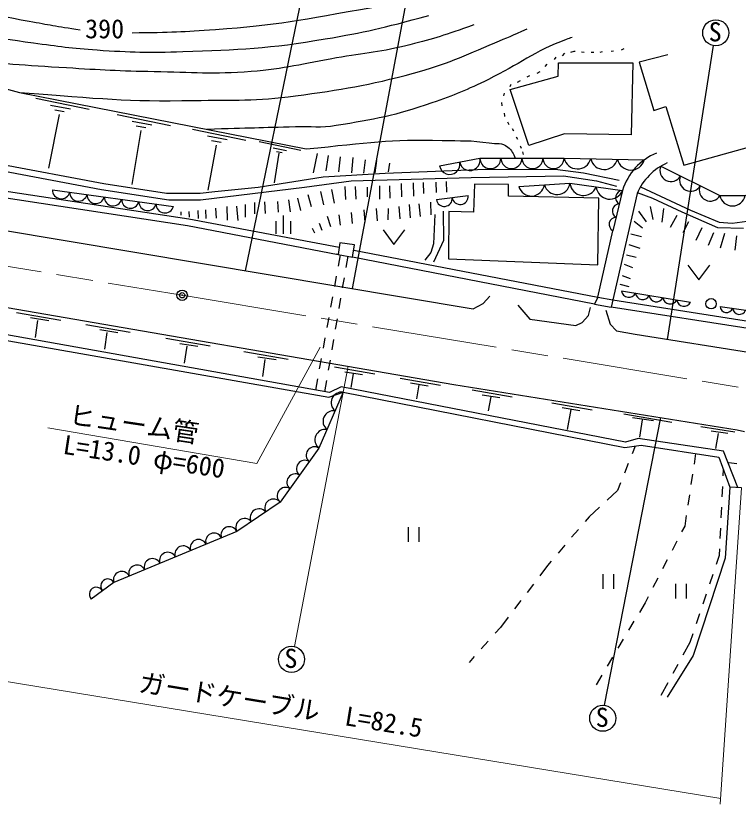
# Model space of a CAD drawing. Units: millimetres, scale not verified. Extents: x 40000 to 680000, y 20000 to 380000.
# Drawn here: x 447812 to 517023, y 240224 to 315740 of the extents above; entities that cross this region are included whole.
import ezdxf
from ezdxf.enums import TextEntityAlignment as Align

# ---------------------------------------------------------------- set-up
doc = ezdxf.new("R2010")
doc.units = ezdxf.units.MM
doc.header["$LTSCALE"] = 1000
doc.header["$PDMODE"] = 32
doc.header["$PDSIZE"] = 500
doc.linetypes.add('CHAIN', pattern=[18.5, 12, -1.5, 3.5, -1.5])
for name, color, linetype, lineweight in [('M-BGD', 7, 'Continuous', 25), ('M-BMK', 2, 'CHAIN', 13), ('M-BMK-SRVR', 3, 'Continuous', 25), ('M-STR-HTXT', 7, 'Continuous', 13)]:
    doc.layers.add(name, color=color, linetype=linetype, lineweight=lineweight)
doc.styles.add('ＭＳ ゴシック', font='')
doc.styles.get('ＭＳ ゴシック').set_extended_font_data('MS Gothic')

msp = doc.modelspace()

# ---------------------------------------------------------------- linework, layer by layer
at = {"layer": 'M-BGD'}
for p, q in [((475482, 318937), (469780, 291325)), ((480084, 289605), (485455, 318242)), ((419998, 316178), (448158, 308398)), ((514618, 312885), (510202, 284750)), ((500193, 311916), (500404, 312158)), ((500974, 312267), (501301, 312361)), ((501301, 312361), (501392, 312338)), ((502009, 312290), (502256, 312262)), ((502939, 312251), (503202, 312247)), ((503805, 312251), (504017, 312313)), ((504839, 312335), (505068, 312382)), ((505837, 312491), (506082, 312601)), ((510264, 312003), (507526, 311301)), ((499429, 311557), (499593, 311791)), ((499788, 309961), (499789, 311239)), ((499789, 311239), (506929, 311223)), ((506929, 311223), (506774, 304349)), ((507526, 311301), (508930, 306679)), ((497777, 310243), (498033, 310406)), ((498532, 310894), (498727, 311120)), ((495183, 308670), (499788, 309961)), ((496816, 309886), (496872, 309910)), ((496872, 309910), (497059, 310004)), ((495211, 309096), (495131, 308919)), ((495263, 309144), (495211, 309096)), ((496130, 309498), (495849, 309349)), ((448158, 308398), (475647, 302987)), ((494614, 308340), (494538, 308069)), ((496949, 303322), (495183, 308670)), ((449721, 307835), (454831, 306781)), ((494344, 307421), (494368, 307123)), ((464378, 296247), (393029, 307060)), ((451141, 307187), (453044, 306836)), ((451539, 306742), (452451, 306586)), ((508930, 306679), (510077, 307041)), ((510077, 307041), (511822, 301432)), ((392779, 306482), (464273, 295662)), ((451976, 306298), (450955, 301130)), ((457536, 306296), (462646, 305243)), ((494663, 306155), (494632, 306415)), ((494673, 306089), (494663, 306155)), ((458956, 305649), (460859, 305298)), ((459354, 305204), (460266, 305048)), ((495086, 305309), (494958, 305552)), ((511822, 301432), (527114, 305677)), ((459790, 304759), (458919, 299572)), ((464747, 304877), (469857, 303824)), ((495526, 304678), (495402, 304924)), ((500366, 304422), (496949, 303322)), ((506774, 304349), (500366, 304422)), ((393979, 303979), (491636, 287677)), ((466167, 304229), (468071, 303878)), ((466565, 303785), (467478, 303629)), ((471133, 303688), (475107, 302866)), ((495897, 303877), (495783, 304110)), ((467002, 303340), (466221, 299050)), ((472485, 303085), (473749, 302840)), ((496117, 303288), (496168, 303228)), ((496168, 303228), (496239, 303045)), ((438131, 302460), (456039, 299104)), ((456249, 299635), (439525, 302812)), ((473016, 302575), (472574, 299725)), ((472787, 302741), (473323, 302648)), ((476687, 302542), (476289, 300693)), ((477752, 302355), (477506, 300904)), ((478898, 302215), (478735, 300787)), ((480092, 302168), (479975, 300682)), ((496353, 302710), (496427, 302449)), ((481280, 301954), (481140, 300675)), ((482373, 301871), (482217, 300706)), ((483626, 301622), (483475, 300800)), ((483203, 300622), (477264, 300268)), ((492059, 300991), (483203, 300622)), ((499501, 301009), (492059, 300991)), ((502187, 300675), (499501, 301009)), ((505610, 299955), (502187, 300675)), ((477264, 300268), (471037, 299277)), ((475471, 299315), (479947, 299920)), ((479947, 299920), (491427, 300263)), ((489047, 299869), (489083, 298850)), ((491427, 300263), (500274, 300421)), ((500274, 300421), (503451, 299938)), ((503451, 299938), (505346, 299429)), ((451329, 299078), (462911, 297488)), ((456039, 299104), (462490, 298104)), ((462261, 298727), (456249, 299635)), ((465518, 298104), (475471, 299315)), ((471037, 299277), (466895, 298891)), ((478065, 299105), (478299, 297805)), ((479334, 299381), (479402, 298132)), ((480338, 299391), (480390, 298179)), ((481461, 299339), (481487, 298403)), ((482673, 299440), (482650, 298184)), ((483609, 299463), (483633, 298277)), ((484725, 299682), (484764, 298394)), ((485872, 299736), (485918, 298472)), ((486831, 299775), (486870, 298730)), ((488038, 299796), (488079, 298818)), ((491746, 299603), (491668, 296935)), ((495006, 299576), (491746, 299603)), ((495000, 298478), (495006, 299576)), ((507665, 299367), (512438, 297113)), ((465479, 298715), (462261, 298727)), ((466895, 298891), (465479, 298715)), ((475803, 298632), (476120, 297467)), ((477009, 298902), (477285, 297638)), ((488105, 298140), (491147, 298515)), ((503654, 298265), (495000, 298478)), ((507331, 298706), (504850, 287843)), ((505938, 299010), (505002, 295154)), ((508841, 298244), (507368, 298790)), ((462490, 298104), (465518, 298104)), ((469775, 297654), (469786, 296463)), ((470675, 297846), (470685, 296759)), ((471647, 297909), (471715, 296817)), ((472890, 297966), (472958, 296931)), ((473946, 298096), (474086, 296962)), ((474794, 298273), (475074, 297103)), ((485485, 297679), (485579, 296392)), ((486437, 297741), (486554, 296516)), ((487545, 297889), (487568, 296672)), ((503567, 291901), (503654, 298265)), ((511656, 296931), (508841, 298244)), ((463617, 296952), (463628, 296655)), ((464387, 297004), (464418, 296447)), ((465256, 297092), (465292, 296333)), ((465994, 297160), (466031, 296317)), ((466956, 297306), (466998, 296354)), ((468017, 297472), (468064, 296167)), ((468969, 297514), (469078, 296135)), ((479954, 296910), (480048, 295834)), ((481171, 297156), (481241, 295962)), ((482341, 297273), (482423, 296091)), ((483477, 297285), (483465, 296185)), ((484502, 297484), (484604, 296306)), ((488754, 297030), (488789, 294221)), ((489304, 296983), (489281, 292454)), ((491668, 296935), (489304, 296983)), ((507478, 297030), (508216, 296011)), ((508575, 297483), (508856, 296224)), ((509865, 297280), (509709, 295969)), ((515057, 295426), (511656, 296931)), ((512438, 297113), (515200, 295983)), ((478795, 293547), (464378, 296247)), ((472772, 294855), (472772, 296080)), ((473472, 294855), (473472, 296605)), ((474172, 294855), (474172, 296080)), ((477637, 296536), (477977, 295553)), ((478772, 296665), (478889, 295682)), ((487959, 296711), (487845, 293911)), ((507057, 296073), (507837, 295434)), ((511155, 296604), (510505, 295454)), ((516456, 295890), (517892, 296061)), ((464273, 295662), (478696, 292874)), ((476201, 295386), (476438, 294965)), ((476885, 295886), (477134, 295214)), ((512263, 296016), (511712, 294960)), ((513540, 295441), (512955, 294232)), ((517522, 295363), (515057, 295426)), ((515200, 295983), (516456, 295890)), ((482994, 295247), (484044, 293847)), ((484044, 293847), (485094, 295247)), ((503569, 288796), (505002, 295154)), ((506719, 294867), (507754, 294586)), ((514647, 294942), (514140, 293725)), ((515716, 294872), (515287, 293468)), ((516871, 294677), (516691, 293280)), ((478863, 294007), (478696, 292874)), ((480278, 293815), (478863, 294007)), ((480064, 292624), (480278, 293815)), ((487845, 293911), (487565, 293056)), ((488789, 294221), (487818, 292127)), ((506542, 293847), (507603, 293494)), ((480183, 293288), (503569, 288796)), ((487565, 293056), (486991, 292331)), ((478696, 292874), (478494, 292913)), ((478696, 292874), (480064, 292624)), ((478892, 292838), (478697, 291773)), ((479616, 292706), (479433, 291640)), ((503246, 288110), (480064, 292624)), ((489281, 292454), (503567, 291901)), ((506329, 292849), (507244, 292625)), ((506094, 291954), (506895, 291621)), ((512197, 291856), (513247, 290456)), ((513247, 290456), (514297, 291856)), ((478516, 290790), (478335, 289806)), ((505912, 290862), (506677, 290571)), ((431719, 290426), (489775, 280429)), ((479265, 290655), (479096, 289669)), ((505684, 290019), (506547, 289801)), ((505855, 289386), (512448, 288311)), ((478155, 288823), (477974, 287839)), ((478928, 288683), (478759, 287697)), ((492583, 288168), (493215, 288882)), ((503569, 288796), (503246, 288110)), ((503569, 288796), (505006, 288526)), ((505006, 288526), (504931, 288540)), ((505006, 288526), (524966, 285397)), ((491636, 287677), (492583, 288168)), ((495907, 288028), (497054, 286670)), ((502667, 287035), (502877, 287807)), ((503246, 288110), (504850, 287843)), ((524873, 284690), (504850, 287843)), ((477878, 279646), (434460, 287420)), ((447898, 287329), (452134, 286592)), ((502066, 286356), (502667, 287035)), ((504334, 287536), (504753, 286190)), ((434992, 286745), (477816, 279212)), ((449227, 286827), (450967, 286559)), ((449906, 286554), (449666, 284942)), ((477793, 286856), (477612, 285872)), ((478590, 286712), (478422, 285726)), ((497054, 286670), (501458, 286091)), ((501458, 286091), (502066, 286356)), ((454535, 286186), (458771, 285449)), ((455864, 285684), (457604, 285416)), ((504753, 286190), (505373, 285558)), ((505373, 285558), (507152, 285230)), ((456543, 285411), (456303, 283799)), ((462190, 284868), (466426, 284131)), ((477432, 284889), (477251, 283905)), ((478253, 284740), (478085, 283755)), ((507152, 285230), (562929, 276436)), ((463519, 284366), (465258, 284098)), ((464197, 284093), (463958, 282481)), ((469675, 283579), (473911, 282842)), ((471003, 283077), (472743, 282810)), ((471682, 282804), (471443, 281192)), ((477070, 282922), (476889, 281938)), ((477916, 282769), (477747, 281783)), ((478347, 282128), (482209, 281457)), ((476709, 280955), (476513, 279890)), ((479330, 281652), (481023, 281387)), ((480148, 281460), (479902, 280132)), ((484639, 281045), (488501, 280374)), ((477579, 280798), (477396, 279732)), ((478989, 280205), (477878, 279646)), ((506211, 274900), (478989, 280205)), ((485622, 280569), (487315, 280303)), ((486440, 280377), (486194, 279049)), ((489775, 280429), (516926, 276094)), ((477816, 279212), (479173, 279680)), ((479173, 279680), (506162, 274393)), ((491519, 279907), (495381, 279236)), ((492502, 279431), (494195, 279165)), ((493321, 279239), (493075, 277911)), ((499180, 278684), (503042, 278013)), ((500163, 278208), (501856, 277942)), ((500982, 278016), (500643, 276124)), ((509582, 277267), (504171, 249700)), ((506067, 277614), (510677, 276830)), ((506909, 277275), (508918, 276968)), ((507821, 277025), (507566, 275378)), ((513435, 276404), (516703, 275889)), ((514441, 275990), (516040, 275748)), ((515089, 275741), (514831, 274297)), ((516926, 276094), (517628, 275915)), ((507451, 275259), (506211, 274900)), ((515627, 274050), (507451, 275259)), ((506162, 274393), (507728, 274617)), ((507144, 274533), (506852, 273796)), ((507728, 274617), (515180, 273454)), ((512938, 273804), (512788, 272810)), ((515180, 273454), (516224, 270603)), ((516985, 270560), (515627, 274050)), ((506484, 272866), (506116, 271936)), ((516884, 272832), (516138, 272922)), ((515585, 271663), (515614, 272270)), ((512639, 271822), (512490, 270833)), ((505748, 271006), (505456, 270269)), ((515492, 269665), (515538, 270664)), ((516224, 270603), (515778, 263792)), ((517341, 270540), (516224, 270603)), ((505456, 270269), (504460, 269345)), ((512341, 269844), (512193, 268855)), ((503727, 268665), (502731, 267741)), ((515398, 267668), (515445, 268666)), ((502731, 267741), (502362, 267310)), ((512044, 267866), (511894, 266872)), ((485414, 266750), (485414, 265350)), ((486464, 265350), (486464, 266750)), ((511894, 266872), (511604, 266310)), ((515304, 265670), (515351, 266669)), ((501712, 266551), (501062, 265791)), ((511145, 265421), (510686, 264532)), ((500412, 265031), (499761, 264272)), ((515229, 264064), (515258, 264671)), ((510228, 263644), (509769, 262755)), ((515778, 263792), (512697, 254471)), ((514942, 263216), (515229, 264064)), ((498742, 263081), (498004, 262109)), ((499111, 263512), (498742, 263081)), ((504056, 262268), (504056, 260868)), ((505106, 260868), (505106, 262268)), ((514300, 261322), (514621, 262269)), ((497399, 261313), (496794, 260517)), ((509310, 261867), (508852, 260978)), ((511007, 261320), (511007, 259920)), ((512057, 259920), (512057, 261320)), ((508393, 260089), (508103, 259526)), ((513658, 259428), (513979, 260375)), ((496189, 259721), (495583, 258925)), ((508103, 259526), (507549, 258601)), ((513016, 257534), (513337, 258481)), ((494978, 258128), (494240, 257157)), ((507036, 257742), (506522, 256884)), ((494240, 257157), (493739, 256596)), ((506009, 256026), (505496, 255168)), ((512408, 255739), (512695, 256587)), ((493072, 255851), (492406, 255105)), ((511742, 254527), (512408, 255739)), ((491739, 254360), (491238, 253800)), ((504983, 254309), (504470, 253451)), ((512697, 254471), (510209, 250482)), ((510780, 252773), (511261, 253650)), ((503956, 252593), (503403, 251667)), ((509634, 250684), (510299, 251897))]:
    msp.add_line(p, q, dxfattribs=at)
for points in [[(509613, 301335), (515266, 298524), (517676, 298524), (520993, 299604), (527760, 304317)], [(488408, 301366), (492269, 302103), (500335, 302103), (508013, 301929)], [(496004, 299400), (500901, 299698), (505938, 299010)], [(515280, 287902), (521371, 287021), (524413, 286846), (527374, 287712), (534135, 290976), (538032, 291374), (540992, 291000), (552580, 285824), (558565, 282313), (560401, 280623)], [(479173, 279680), (476860, 274337), (473147, 269150), (468987, 266359), (457205, 261458), (455046, 259879)]]:
    msp.add_lwpolyline(points, dxfattribs=at)
for centre, radius in [((514869, 314110), 1250), ((514423, 288161), 500), ((474224, 254104), 1250), ((504043, 248456), 1250)]:
    msp.add_circle(centre, radius, dxfattribs=at)
for centre, radius, start, end in [((491307, 301902), 983, 189.81809, 11.79838), ((493278, 302111), 1008, 180.46886, 359.53114), ((495294, 302111), 1008, 180.46886, 359.53114), ((497310, 302111), 1008, 180.46886, 359.53114), ((499327, 302111), 1008, 180.46886, 359.53114), ((501622, 302393), 1319, 192.70226, 344.69959), ((511357, 297355), 5666, 112.47155, 163.01836), ((489376, 301533), 983, 189.81809, 11.79838), ((504181, 302335), 1319, 192.70226, 344.69959), ((506741, 302277), 1319, 192.70226, 344.69959), ((512551, 296480), 5675, 114.24069, 156.90748), ((510579, 300915), 1054, 156.47539, 330.64457), ((512464, 299978), 1054, 156.47539, 330.64457), ((452169, 299053), 840, 178.32684, 346.03951), ((497213, 299726), 1252, 195.1093, 351.86435), ((499661, 299875), 1252, 195.1093, 351.86435), ((502202, 299831), 1308, 185.82803, 338.61119), ((504721, 299487), 1308, 185.82803, 338.61119), ((514348, 299041), 1054, 156.47539, 330.64457), ((453823, 298826), 840, 178.32684, 346.03951), ((455478, 298599), 840, 178.32684, 346.03951), ((457132, 298372), 840, 178.32684, 346.03951), ((488863, 298250), 767, 188.25441, 5.7786), ((490385, 298438), 767, 188.25441, 5.7786), ((505964, 298323), 687, 92.16951, 240.53669), ((516471, 298750), 1226, 190.60413, 349.39587), ((458787, 298145), 840, 178.32684, 346.03951), ((460442, 297918), 840, 178.32684, 346.03951), ((462096, 297690), 840, 178.32684, 346.03951), ((505652, 297038), 687, 92.16951, 240.53669), ((505340, 295753), 687, 92.16951, 240.53669), ((506546, 289472), 696, 187.1144, 334.37072), ((507864, 289257), 696, 187.1144, 334.37072), ((509183, 289042), 696, 187.1144, 334.37072), ((510502, 288827), 696, 187.1144, 334.37072), ((511820, 288612), 696, 187.1144, 334.37072), ((515907, 287941), 629, 183.59016, 339.95705), ((517126, 287765), 629, 183.59016, 339.95705), ((479019, 278689), 1003, 81.18741, 231.9922), ((478248, 276908), 1003, 81.18741, 231.9922), ((477477, 275127), 1003, 81.18741, 231.9922), ((476436, 273660), 799, 57.91186, 230.90281), ((475507, 272363), 799, 57.91186, 230.90281), ((474579, 271067), 799, 57.91186, 230.90281), ((473651, 269770), 799, 57.91186, 230.90281), ((472504, 268610), 840, 39.99208, 207.72214), ((471117, 267680), 840, 39.99208, 207.72214), ((469731, 266750), 840, 39.99208, 207.72214), ((468270, 266007), 799, 26.10491, 199.06207), ((466797, 265395), 799, 26.10491, 199.06207), ((465324, 264782), 799, 26.10491, 199.06207), ((462378, 263557), 799, 26.10491, 199.06207), ((463851, 264170), 799, 26.10491, 199.06207), ((460906, 262945), 799, 26.10491, 199.06207), ((459433, 262332), 799, 26.10491, 199.06207), ((457960, 261719), 799, 26.10491, 199.06207), ((456620, 261125), 673, 29.64439, 222.74203), ((455540, 260336), 673, 29.64439, 222.74203)]:
    msp.add_arc(centre, radius, start, end, dxfattribs=at)
for points, knots in [([(392132, 322912), (395303, 322988), (396197, 322995), (398801, 322904), (401894, 322797), (403634, 322700), (406700, 322273), (410568, 321733), (412605, 320710), (416468, 320140), (418298, 319870), (419338, 319824), (421181, 319666), (423986, 319425), (425575, 319483), (428369, 319139), (432334, 318651), (434539, 318243), (438467, 317513), (442640, 316738), (444914, 315979), (449091, 315223), (451000, 314877), (451628, 314758), (453988, 314393)], [0, 0, 0, 0, 1, 1, 1, 2, 2, 2, 3, 3, 3, 4, 4, 4, 5, 5, 5, 6, 6, 6, 7, 7, 7, 8, 8, 8, 8]), ([(392400, 321295), (392823, 321331), (392948, 321327), (393299, 321339), (395153, 321404), (396201, 321307), (398039, 321063), (400734, 320705), (402225, 320377), (404911, 319957), (410271, 319119), (413274, 318654), (418642, 317864), (420986, 317519), (422301, 317341), (424645, 316995), (430101, 316189), (433153, 315706), (438603, 314862), (442863, 314203), (445232, 313724), (449504, 313151), (451884, 312831), (453217, 312622), (455612, 312466), (458805, 312259), (460604, 312197), (463801, 312308), (469146, 312494), (472169, 312610), (477440, 313519), (481360, 314196), (482775, 314516), (487373, 315764)], [0, 0, 0, 0, 1, 1, 1, 2, 2, 2, 3, 3, 3, 4, 4, 4, 5, 5, 5, 6, 6, 6, 7, 7, 7, 8, 8, 8, 9, 9, 9, 10, 10, 10, 11, 11, 11, 11]), ([(458965, 314117), (462738, 314145), (463831, 314221), (466943, 314433), (472911, 314840), (474977, 315329), (482109, 316566)], [0, 0, 0, 0, 1, 1, 1, 2, 2, 2, 2]), ([(491691, 314869), (488850, 313860), (487991, 313570), (485556, 312960), (482850, 312282), (481277, 312161), (478526, 311696), (475338, 311158), (473574, 310647), (470351, 310393), (466731, 310107), (464686, 310312), (461056, 310380), (457781, 310441), (455946, 310536), (452677, 310744), (448666, 310998), (446411, 311103), (442426, 311622), (438612, 312118), (436547, 313114), (432701, 313166), (432017, 313176), (431760, 313202), (430950, 313152)], [0, 0, 0, 0, 1, 1, 1, 2, 2, 2, 3, 3, 3, 4, 4, 4, 5, 5, 5, 6, 6, 6, 7, 7, 7, 8, 8, 8, 8]), ([(448158, 308398), (456074, 307803), (458348, 307520), (464889, 307628), (468688, 307691), (470841, 307551), (474605, 308063), (479057, 308667), (481560, 309076), (485901, 310235), (489051, 311076), (490716, 311891), (493721, 313157), (494930, 313667), (495336, 313831), (496801, 314500)], [0, 0, 0, 0, 1, 1, 1, 2, 2, 2, 3, 3, 3, 4, 4, 4, 5, 5, 5, 5]), ([(501106, 313671), (500844, 313589), (500768, 313553), (500553, 313473), (497479, 312338), (496036, 311075), (493089, 309642), (491030, 308642), (489837, 308151), (487678, 307391), (484209, 306170), (482144, 305820), (478515, 305219), (477008, 304969), (476132, 305146), (474605, 305100), (471289, 305002), (470250, 304976), (466114, 304863)], [0, 0, 0, 0, 1, 1, 1, 2, 2, 2, 3, 3, 3, 4, 4, 4, 5, 5, 5, 6, 6, 6, 6]), ([(475647, 302987), (481754, 303593), (483572, 303945), (488665, 303797), (490426, 303746), (491430, 303846), (493168, 303560), (493869, 303445), (494402, 303624), (494945, 303165), (495326, 302843), (495475, 302576), (495656, 302103)], [0, 0, 0, 0, 1, 1, 1, 2, 2, 2, 3, 3, 3, 4, 4, 4, 4])]:
    msp.add_open_spline(points, degree=3, knots=knots, dxfattribs=at)
at = {"layer": 'M-BMK'}
for p, q in [((365398, 305227), (463750, 288971)), ((463750, 288971), (562314, 272680))]:
    msp.add_line(p, q, dxfattribs=at)
at = {"layer": 'M-BMK-SRVR'}
msp.add_circle((463750, 288971), 500, dxfattribs=at)
msp.add_point((463750, 288971), dxfattribs=at)
at = {"layer": 'M-STR-HTXT'}
for p, q in [((476967, 284012), (470907, 272844)), ((479650, 282172), (474506, 255322)), ((470907, 272844), (450896, 276278)), ((517341, 270540), (515307, 240224)), ((515344, 240775), (427470, 255149))]:
    msp.add_line(p, q, dxfattribs=at)

# ---------------------------------------------------------------- texts
at = {"layer": 'M-BGD', "style": 'ＭＳ ゴシック'}
for s, p in [('390', (454453, 313031)), ('S', (514190, 312736)), ('S', (473545, 252730)), ('S', (503364, 247083))]:
    msp.add_text(s, height=1833, dxfattribs=at).set_placement(p, align=Align.BOTTOM_LEFT)
at = {"layer": 'M-STR-HTXT', "style": 'ＭＳ ゴシック'}
for s, rotation, p in [('ヒューム管', 351.561, (452744, 276113)), ('L=13.0 φ=600', 351.302, (452171, 273253)), ('ガードケーブル  L=82.5', 350.71, (459417, 250491))]:
    msp.add_text(s, height=1833, rotation=rotation, dxfattribs=at).set_placement(p, align=Align.BOTTOM_LEFT)

doc.saveas('drawing.dxf')
